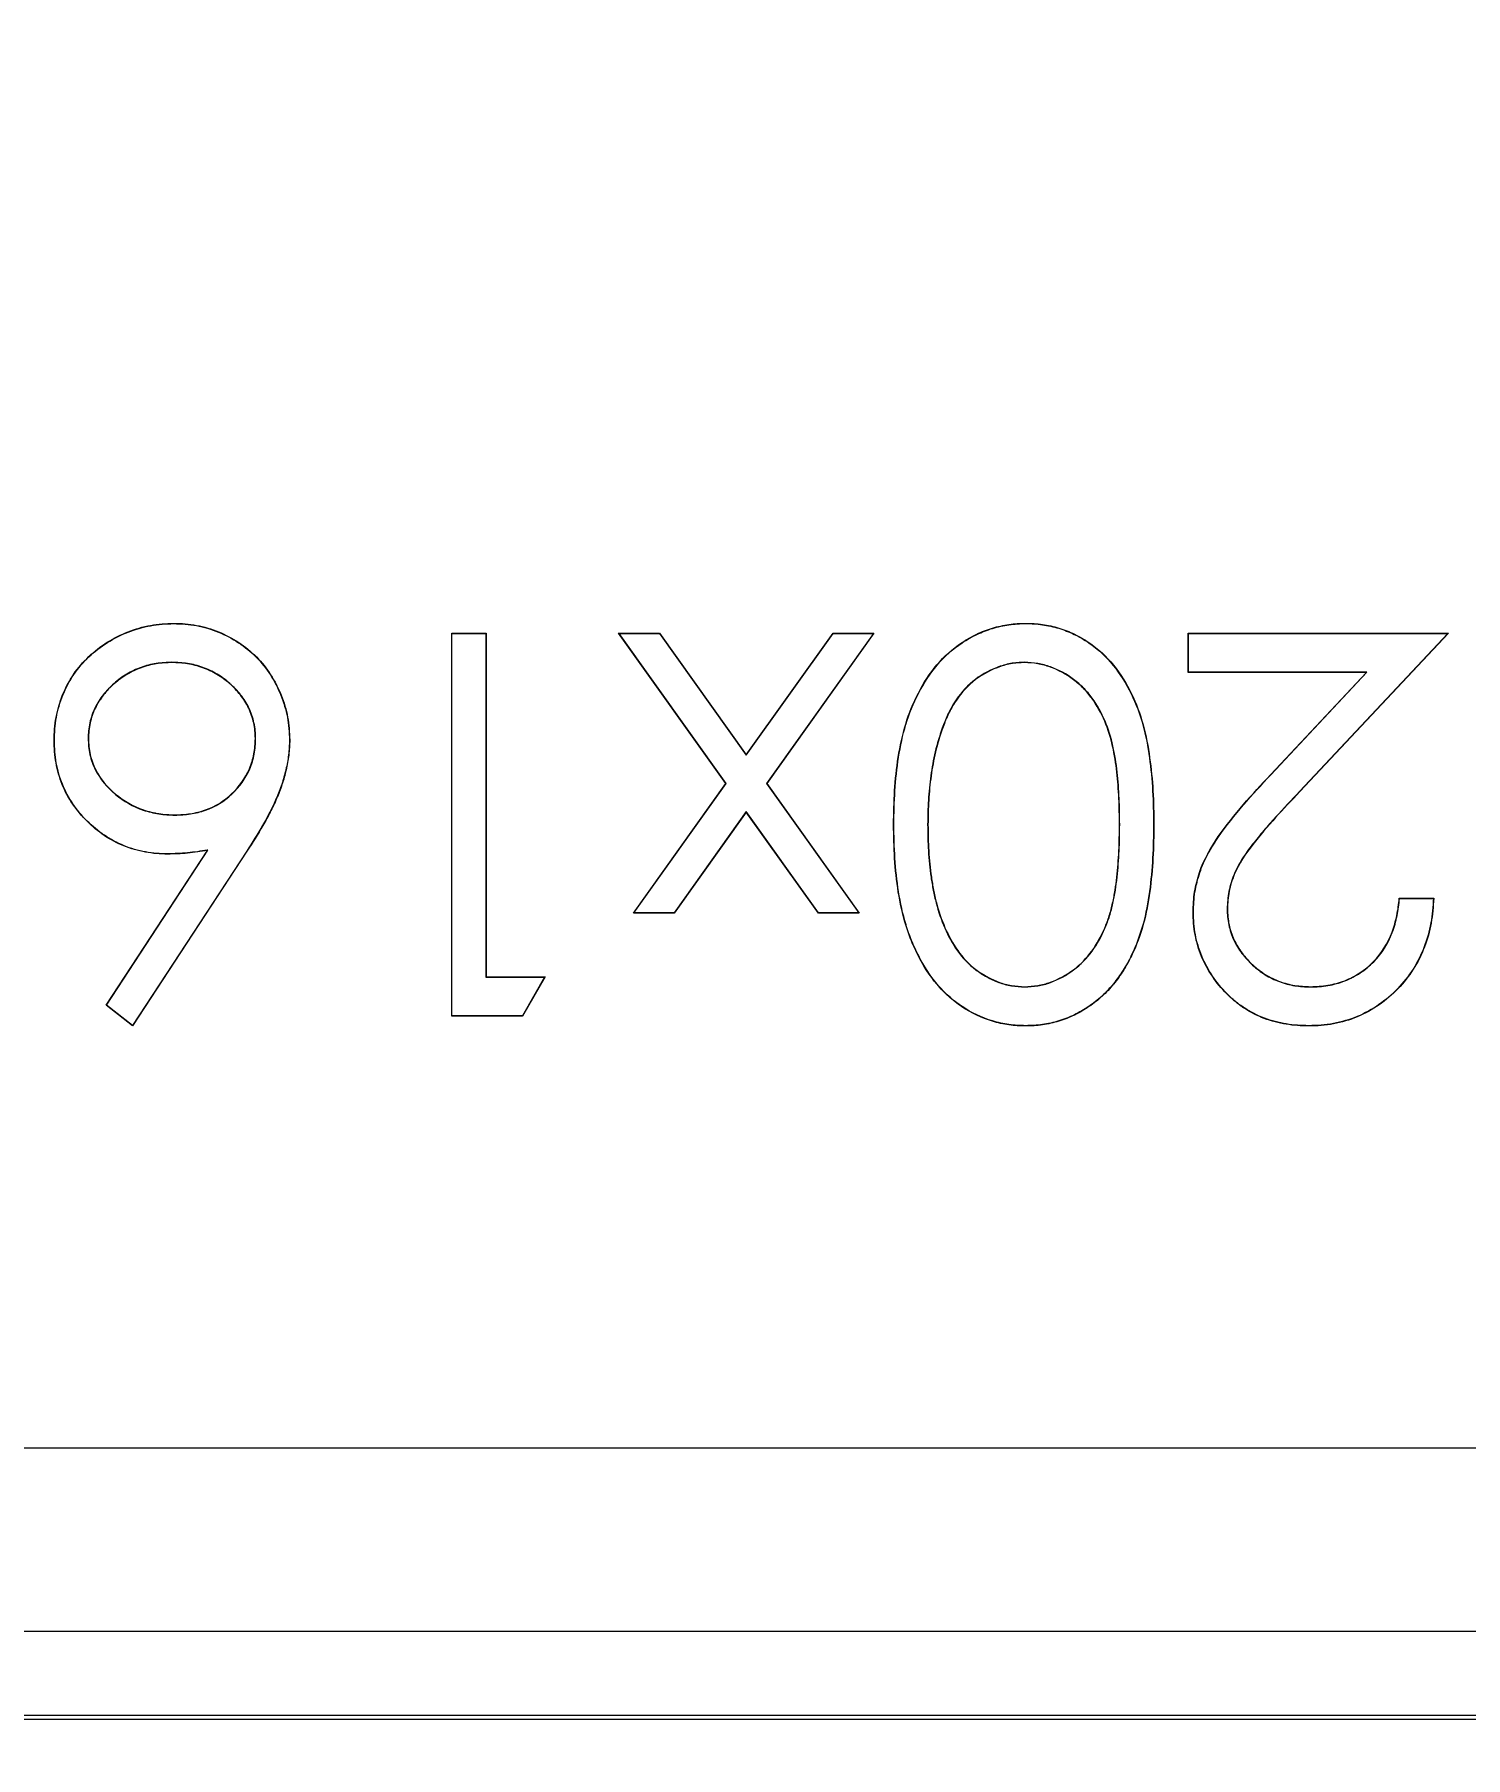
# Model space of a CAD drawing. Header units: millimetres. Extents: x 25 to 1372, y 25 to 1055.
# Drawn here: x 652.54 to 671.22, y 107.01 to 129.51 of the extents above; entities that cross this region are included whole.
import ezdxf

# ---------------------------------------------------------------- set-up
doc = ezdxf.new("R2010")
doc.units = ezdxf.units.MM
doc.header["$LTSCALE"] = 5
for name, color, linetype, lineweight in [('Dimension (ANSI)', 7, 'Continuous', 9), ('Visible (ANSI)', 7, 'Continuous', 9), ('Visible Narrow (ANSI)', 7, 'Continuous', 9)]:
    doc.layers.add(name, color=color, linetype=linetype, lineweight=lineweight)
doc.styles.add('Note Text (ANSI)', font='arial.ttf')
doc.dimstyles.new('Default - mm_inch (ANSI)', dxfattribs={"dimscale": 5, "dimtxt": 1.7, "dimasz": 2, "dimexe": 3.175, "dimexo": 1, "dimgap": 0.8, "dimtad": 0, "dimtih": 1, "dimtoh": 1, "dimrnd": 1e-08, "dimzin": 4, "dimdsep": 46, "dimtxsty": 'Note Text (ANSI)', "dimblk": 'Filled-1', "dimcen": 0.09, "dimdle": 10, "dimclrd": 256, "dimclre": 256, "dimclrt": 256, "dimadec": 1, "dimazin": 0, "dimtfac": 1.176471, "dimtofl": 0, "dimtmove": 0, "dimatfit": 3, "dimfxl": 0, "dimtolj": 1, "dimtzin": 0, "dimlwd": -1, "dimlwe": -1, "dimarcsym": 0})

# ---------------------------------------------------------------- blocks, each defined once
blk = doc.blocks.new('Filled-1')
at = {"color": 0}
for p, q in [((0, 0), (-1, 0.15)), ((-1, 0.15), (-1, -0.15)), ((-1, 0), (0, 0)), ((-1, -0.15), (0, 0))]:
    blk.add_line(p, q, dxfattribs=at)
at = {"color": 0, "flags": 128}
blk.add_lwpolyline([(-1, -0.15), (0, 0), (-1, 0.15), (-1, -0.15)], dxfattribs=at)
at = {"color": 0}
blk.add_solid([(-1, -0.15), (0, 0), (-1, 0.15), (-1, -0.15)], dxfattribs=at)
blk = doc.blocks.new('*D37')
at = {"layer": 'Defpoints', "color": 0, "transparency": 16777216}
for p in [(592.946, 158.015), (752.946, 158.015), (592.946, 85.288)]:
    blk.add_point(p, dxfattribs=at)
at = {"layer": 'Dimension (ANSI)', "transparency": 16777216}
for p, q in [((592.946, 153.015), (592.946, 69.413)), ((752.946, 153.015), (752.946, 69.413)), ((602.946, 85.288), (630.395, 85.288)), ((742.946, 85.288), (677.445, 85.288))]:
    blk.add_line(p, q, dxfattribs=at)
at = {"layer": 'Dimension (ANSI)', "transparency": 16777216, "xscale": 10, "yscale": 10, "zscale": 10, "rotation": 180}
blk.add_blockref('Filled-1', (592.946, 85.288), dxfattribs=at)
at = {"layer": 'Dimension (ANSI)', "transparency": 16777216, "xscale": 10, "yscale": 10, "zscale": 10}
blk.add_blockref('Filled-1', (752.946, 85.288), dxfattribs=at)
at = {"layer": 'Dimension (ANSI)', "transparency": 16777216, "char_height": 8.5, "attachment_point": 5, "style": 'Note Text (ANSI)'}
for s, insert in [('\\A1; 160.00', (653.92, 93.628)), ('\\A1;[6.30]', (653.92, 75.841))]:
    blk.add_mtext(s, dxfattribs=dict(at, insert=insert))

msp = doc.modelspace()

# ---------------------------------------------------------------- linework, layer by layer
at = {"layer": 'Visible (ANSI)'}
for p, q in [((654.356, 121.815), (654.356, 121.818)), ((657.986, 116.69), (657.986, 121.69)), ((657.986, 121.69), (658.435, 121.69)), ((657.989, 121.687), (657.986, 121.69)), ((657.989, 121.687), (658.431, 121.687)), ((657.989, 116.694), (657.989, 121.687)), ((658.431, 121.687), (658.435, 121.69)), ((658.431, 121.687), (658.431, 117.2)), ((658.435, 121.69), (658.435, 117.203)), ((661.565, 119.728), (660.165, 121.69)), ((660.165, 121.69), (660.699, 121.69)), ((660.172, 121.687), (660.165, 121.69)), ((660.172, 121.687), (660.698, 121.687)), ((661.569, 119.728), (660.172, 121.687)), ((660.698, 121.687), (660.699, 121.69)), ((660.698, 121.687), (661.832, 120.097)), ((660.699, 121.69), (661.832, 120.103)), ((661.832, 120.103), (662.965, 121.69)), ((661.832, 120.097), (662.967, 121.687)), ((663.492, 121.687), (662.094, 119.728)), ((663.499, 121.69), (662.099, 119.728)), ((662.965, 121.69), (663.499, 121.69)), ((662.967, 121.687), (662.965, 121.69)), ((662.967, 121.687), (663.492, 121.687)), ((663.492, 121.687), (663.499, 121.69)), ((665.481, 121.815), (665.481, 121.818)), ((667.601, 121.177), (667.601, 121.69)), ((667.601, 121.69), (670.999, 121.69)), ((667.605, 121.687), (667.601, 121.69)), ((667.605, 121.687), (670.991, 121.687)), ((667.605, 121.181), (667.605, 121.687)), ((670.991, 121.687), (669.057, 119.623)), ((670.999, 121.69), (669.06, 119.621)), ((670.991, 121.687), (670.999, 121.69)), ((654.332, 121.309), (654.332, 121.306)), ((665.466, 121.309), (665.466, 121.306)), ((667.605, 121.181), (667.601, 121.177)), ((669.928, 121.177), (667.601, 121.177)), ((669.936, 121.181), (667.605, 121.181)), ((668.677, 119.842), (669.928, 121.177)), ((668.68, 119.84), (669.936, 121.181)), ((669.936, 121.181), (669.928, 121.177)), ((664.39, 120.448), (664.393, 120.447)), ((652.797, 120.287), (652.794, 120.287)), ((653.239, 120.314), (653.242, 120.314)), ((655.425, 120.314), (655.422, 120.314)), ((655.867, 120.296), (655.871, 120.296)), ((661.832, 120.097), (661.832, 120.103)), ((660.358, 118.036), (661.565, 119.728)), ((660.365, 118.04), (661.569, 119.728)), ((661.569, 119.728), (661.565, 119.728)), ((662.094, 119.728), (662.099, 119.728)), ((662.094, 119.728), (663.3, 118.04)), ((662.099, 119.728), (663.307, 118.036)), ((669.057, 119.623), (669.06, 119.621)), ((654.371, 119.315), (654.371, 119.318)), ((661.832, 119.361), (660.89, 118.04)), ((661.832, 119.354), (660.892, 118.036)), ((661.832, 119.361), (661.832, 119.354)), ((662.774, 118.04), (661.832, 119.361)), ((662.773, 118.036), (661.832, 119.354)), ((663.759, 119.192), (663.755, 119.192)), ((664.2, 119.19), (664.204, 119.19)), ((667.149, 119.192), (667.153, 119.192)), ((653.474, 116.833), (654.795, 118.854)), ((653.478, 116.834), (654.802, 118.858)), ((655.309, 118.846), (653.818, 116.567)), ((655.312, 118.844), (653.819, 116.562)), ((654.277, 118.809), (654.277, 118.806)), ((654.802, 118.858), (654.795, 118.854)), ((668.111, 118.088), (668.114, 118.088)), ((670.358, 118.229), (670.807, 118.229)), ((670.361, 118.225), (670.358, 118.229)), ((670.361, 118.225), (670.803, 118.225)), ((670.803, 118.225), (670.807, 118.229)), ((660.365, 118.04), (660.358, 118.036)), ((660.892, 118.036), (660.358, 118.036)), ((660.89, 118.04), (660.365, 118.04)), ((660.89, 118.04), (660.892, 118.036)), ((662.774, 118.04), (662.773, 118.036)), ((663.307, 118.036), (662.773, 118.036)), ((663.3, 118.04), (662.774, 118.04)), ((663.3, 118.04), (663.307, 118.036)), ((667.669, 118.048), (667.665, 118.048)), ((658.431, 117.2), (658.435, 117.203)), ((658.431, 117.2), (659.198, 117.2)), ((658.435, 117.203), (659.204, 117.203)), ((659.198, 117.2), (658.908, 116.694)), ((659.204, 117.203), (658.91, 116.69)), ((659.198, 117.2), (659.204, 117.203)), ((665.466, 117.071), (665.466, 117.075)), ((669.199, 117.071), (669.199, 117.075)), ((653.478, 116.834), (653.474, 116.833)), ((653.819, 116.562), (653.474, 116.833)), ((653.818, 116.567), (653.478, 116.834)), ((653.818, 116.567), (653.819, 116.562)), ((657.989, 116.694), (657.986, 116.69)), ((658.91, 116.69), (657.986, 116.69)), ((658.908, 116.694), (657.989, 116.694)), ((658.908, 116.694), (658.91, 116.69)), ((665.481, 116.566), (665.481, 116.562)), ((669.176, 116.566), (669.176, 116.562)), ((578.286, 111.055), (767.607, 111.055)), ((578.246, 108.663), (767.646, 108.663)), ((578.246, 107.567), (767.646, 107.567)), ((578.246, 107.515), (767.646, 107.515))]:
    msp.add_line(p, q, dxfattribs=at)
for points, knots in [([(652.794, 120.287), (652.795, 120.338), (652.797, 120.389), (652.804, 120.49), (652.811, 120.541), (652.839, 120.69), (652.867, 120.789), (652.944, 120.977), (652.992, 121.067), (653.106, 121.236), (653.173, 121.313), (653.394, 121.524), (653.571, 121.633), (653.854, 121.744), (653.953, 121.773), (654.153, 121.81), (654.255, 121.815), (654.356, 121.818)], [0, 0, 0, 0, 0.000152076, 0.000152076, 0.000304152, 0.000304152, 0.000608305, 0.000608305, 0.000912457, 0.000912457, 0.00121661, 0.00121661, 0.001824914, 0.001824914, 0.002129067, 0.002129067, 0.002433219, 0.002433219, 0.002433219, 0.002433219]), ([(652.797, 120.287), (652.799, 120.338), (652.8, 120.389), (652.808, 120.49), (652.814, 120.54), (652.842, 120.69), (652.871, 120.788), (652.947, 120.976), (652.995, 121.066), (653.109, 121.234), (653.175, 121.311), (653.396, 121.521), (653.572, 121.63), (653.855, 121.741), (653.954, 121.769), (654.153, 121.806), (654.255, 121.811), (654.356, 121.815)], [0, 0, 0, 0, 0.000151639, 0.000151639, 0.000303376, 0.000303376, 0.00060685, 0.00060685, 0.000910324, 0.000910324, 0.001213798, 0.001213798, 0.001820746, 0.001820746, 0.002124219, 0.002124219, 0.002427575, 0.002427575, 0.002427575, 0.002427575]), ([(654.356, 121.818), (654.406, 121.817), (654.456, 121.815), (654.555, 121.808), (654.605, 121.801), (654.752, 121.773), (654.848, 121.744), (655.125, 121.632), (655.295, 121.521), (655.506, 121.308), (655.568, 121.23), (655.675, 121.062), (655.721, 120.972), (655.795, 120.787), (655.824, 120.691), (655.861, 120.495), (655.867, 120.396), (655.871, 120.296)], [0, 0, 0, 0, 0.00014886, 0.00014886, 0.000297719, 0.000297719, 0.000595439, 0.000595439, 0.001190877, 0.001190877, 0.001488597, 0.001488597, 0.001786316, 0.001786316, 0.002084036, 0.002084036, 0.002381755, 0.002381755, 0.002381755, 0.002381755]), ([(654.356, 121.815), (654.406, 121.813), (654.456, 121.812), (654.555, 121.804), (654.604, 121.798), (654.751, 121.77), (654.847, 121.741), (655.123, 121.629), (655.293, 121.518), (655.503, 121.306), (655.565, 121.228), (655.672, 121.06), (655.717, 120.971), (655.792, 120.786), (655.821, 120.691), (655.858, 120.495), (655.863, 120.396), (655.867, 120.296)], [0, 0, 0, 0, 0.000148405, 0.000148405, 0.000296929, 0.000296929, 0.000593976, 0.000593976, 0.00118807, 0.00118807, 0.001485118, 0.001485118, 0.001782165, 0.001782165, 0.002079212, 0.002079212, 0.002376134, 0.002376134, 0.002376134, 0.002376134]), ([(663.755, 119.192), (663.757, 119.339), (663.759, 119.486), (663.778, 119.779), (663.793, 119.926), (663.839, 120.216), (663.871, 120.36), (663.955, 120.641), (664.012, 120.778), (664.147, 121.039), (664.226, 121.163), (664.416, 121.388), (664.527, 121.487), (664.711, 121.608), (664.774, 121.646), (664.907, 121.708), (664.976, 121.734), (665.117, 121.777), (665.189, 121.792), (665.298, 121.808), (665.334, 121.813), (665.407, 121.817), (665.444, 121.818), (665.481, 121.818)], [0, 0, 0, 0, 0.000440784, 0.000440784, 0.000881568, 0.000881568, 0.001322353, 0.001322353, 0.001763137, 0.001763137, 0.002203921, 0.002203921, 0.002644705, 0.002644705, 0.002865098, 0.002865098, 0.00308549, 0.00308549, 0.003305882, 0.003305882, 0.003416078, 0.003416078, 0.003526274, 0.003526274, 0.003526274, 0.003526274]), ([(663.759, 119.192), (663.76, 119.339), (663.763, 119.486), (663.782, 119.779), (663.797, 119.925), (663.843, 120.215), (663.874, 120.359), (663.958, 120.64), (664.015, 120.776), (664.15, 121.037), (664.229, 121.161), (664.419, 121.385), (664.529, 121.484), (664.712, 121.605), (664.776, 121.642), (664.909, 121.704), (664.977, 121.731), (665.117, 121.774), (665.189, 121.789), (665.298, 121.805), (665.335, 121.809), (665.408, 121.814), (665.444, 121.814), (665.481, 121.815)], [0, 0, 0, 0, 0.000440056, 0.000440056, 0.000880153, 0.000880153, 0.001320251, 0.001320251, 0.001760349, 0.001760349, 0.002200446, 0.002200446, 0.002640544, 0.002640544, 0.002860593, 0.002860593, 0.003080642, 0.003080642, 0.003300691, 0.003300691, 0.003410715, 0.003410715, 0.003520685, 0.003520685, 0.003520685, 0.003520685]), ([(665.481, 121.818), (665.554, 121.817), (665.627, 121.814), (665.771, 121.793), (665.843, 121.777), (665.982, 121.735), (666.051, 121.709), (666.182, 121.645), (666.245, 121.608), (666.426, 121.486), (666.535, 121.385), (666.717, 121.158), (666.795, 121.033), (666.923, 120.772), (666.974, 120.634), (667.053, 120.353), (667.078, 120.209), (667.119, 119.92), (667.133, 119.775), (667.15, 119.484), (667.152, 119.338), (667.153, 119.192)], [0, 0, 0, 0, 0.000218786, 0.000218786, 0.000437573, 0.000437573, 0.000656359, 0.000656359, 0.000875145, 0.000875145, 0.001312718, 0.001312718, 0.001750291, 0.001750291, 0.002187864, 0.002187864, 0.002625436, 0.002625436, 0.003063009, 0.003063009, 0.003500582, 0.003500582, 0.003500582, 0.003500582]), ([(665.481, 121.815), (665.554, 121.814), (665.627, 121.811), (665.771, 121.79), (665.842, 121.774), (665.981, 121.732), (666.049, 121.706), (666.18, 121.642), (666.243, 121.605), (666.424, 121.483), (666.532, 121.383), (666.714, 121.156), (666.792, 121.032), (666.92, 120.77), (666.971, 120.633), (667.049, 120.352), (667.075, 120.209), (667.116, 119.92), (667.129, 119.775), (667.146, 119.484), (667.148, 119.338), (667.149, 119.192)], [0, 0, 0, 0, 0.000218377, 0.000218377, 0.000436809, 0.000436809, 0.000655241, 0.000655241, 0.000873672, 0.000873672, 0.001310536, 0.001310536, 0.001747399, 0.001747399, 0.002184263, 0.002184263, 0.002621126, 0.002621126, 0.00305799, 0.00305799, 0.003494833, 0.003494833, 0.003494833, 0.003494833]), ([(654.332, 121.309), (654.332, 121.309), (654.332, 121.309), (654.332, 121.309), (654.264, 121.307), (654.195, 121.304), (654.06, 121.283), (653.993, 121.265), (653.865, 121.219), (653.802, 121.19), (653.685, 121.12), (653.629, 121.079), (653.526, 120.989), (653.478, 120.94), (653.393, 120.832), (653.357, 120.774), (653.297, 120.65), (653.275, 120.585), (653.253, 120.485), (653.247, 120.451), (653.241, 120.382), (653.24, 120.348), (653.239, 120.314), (653.239, 120.314), (653.239, 120.314), (653.239, 120.314)], [0, 0, 0, 0, 0.000000103, 0.000000103, 0.000000103, 0.000203473, 0.000203473, 0.000406844, 0.000406844, 0.000610214, 0.000610214, 0.000813585, 0.000813585, 0.001016955, 0.001016955, 0.001220326, 0.001220326, 0.001423696, 0.001423696, 0.001525381, 0.001525381, 0.001627067, 0.001627067, 0.001627067, 0.001627153, 0.001627153, 0.001627153, 0.001627153]), ([(654.332, 121.306), (654.264, 121.304), (654.196, 121.301), (654.061, 121.279), (653.994, 121.262), (653.866, 121.216), (653.804, 121.187), (653.687, 121.117), (653.632, 121.076), (653.529, 120.986), (653.48, 120.938), (653.396, 120.83), (653.36, 120.772), (653.3, 120.649), (653.278, 120.584), (653.256, 120.484), (653.251, 120.45), (653.244, 120.382), (653.243, 120.348), (653.242, 120.314)], [0, 0, 0, 0, 0.000202694, 0.000202694, 0.000405388, 0.000405388, 0.000608082, 0.000608082, 0.000810776, 0.000810776, 0.00101347, 0.00101347, 0.001216164, 0.001216164, 0.001418857, 0.001418857, 0.001520204, 0.001520204, 0.001621551, 0.001621551, 0.001621551, 0.001621551]), ([(655.425, 120.314), (655.425, 120.314), (655.425, 120.314), (655.425, 120.314), (655.424, 120.348), (655.424, 120.383), (655.417, 120.451), (655.411, 120.485), (655.389, 120.585), (655.367, 120.65), (655.323, 120.743), (655.307, 120.774), (655.27, 120.831), (655.25, 120.859), (655.187, 120.94), (655.139, 120.989), (655.035, 121.079), (654.98, 121.12), (654.862, 121.19), (654.8, 121.219), (654.671, 121.265), (654.604, 121.283), (654.469, 121.304), (654.4, 121.307), (654.332, 121.309), (654.332, 121.309), (654.332, 121.309), (654.332, 121.309)], [0, 0, 0, 0, 0.000000102, 0.000000102, 0.000000102, 0.000101992, 0.000101992, 0.000203881, 0.000203881, 0.000407661, 0.000407661, 0.000509551, 0.000509551, 0.000611441, 0.000611441, 0.00081522, 0.00081522, 0.001019, 0.001019, 0.001222779, 0.001222779, 0.001426559, 0.001426559, 0.001630338, 0.001630338, 0.001630338, 0.001630441, 0.001630441, 0.001630441, 0.001630441]), ([(655.422, 120.314), (655.421, 120.348), (655.42, 120.382), (655.413, 120.45), (655.408, 120.484), (655.386, 120.584), (655.363, 120.649), (655.32, 120.742), (655.304, 120.772), (655.267, 120.829), (655.247, 120.857), (655.184, 120.938), (655.136, 120.987), (655.033, 121.076), (654.978, 121.117), (654.861, 121.187), (654.798, 121.216), (654.67, 121.262), (654.604, 121.279), (654.469, 121.301), (654.4, 121.304), (654.332, 121.306)], [0, 0, 0, 0, 0.000101564, 0.000101564, 0.000203129, 0.000203129, 0.000406258, 0.000406258, 0.000507822, 0.000507822, 0.000609386, 0.000609386, 0.000812515, 0.000812515, 0.001015644, 0.001015644, 0.001218773, 0.001218773, 0.001421902, 0.001421902, 0.00162503, 0.00162503, 0.00162503, 0.00162503]), ([(665.466, 121.309), (665.466, 121.309), (665.466, 121.309), (665.466, 121.309), (665.404, 121.307), (665.343, 121.304), (665.222, 121.282), (665.163, 121.264), (664.99, 121.199), (664.883, 121.136), (664.693, 120.98), (664.613, 120.884), (664.514, 120.729), (664.485, 120.674), (664.433, 120.563), (664.411, 120.506), (664.39, 120.448), (664.39, 120.448), (664.39, 120.448), (664.39, 120.448)], [0, 0, 0, 0, 0.000000158, 0.000000158, 0.000000158, 0.000182758, 0.000182758, 0.000365357, 0.000365357, 0.000730557, 0.000730557, 0.001095756, 0.001095756, 0.001278355, 0.001278355, 0.001460955, 0.001460955, 0.001460955, 0.001461006, 0.001461006, 0.001461006, 0.001461006]), ([(665.466, 121.306), (665.405, 121.303), (665.343, 121.3), (665.223, 121.279), (665.164, 121.261), (664.992, 121.196), (664.885, 121.133), (664.696, 120.977), (664.616, 120.882), (664.517, 120.727), (664.488, 120.673), (664.436, 120.562), (664.415, 120.505), (664.393, 120.447)], [0, 0, 0, 0, 0.000182101, 0.000182101, 0.000364202, 0.000364202, 0.000728404, 0.000728404, 0.001092606, 0.001092606, 0.001274707, 0.001274707, 0.001456808, 0.001456808, 0.001456808, 0.001456808]), ([(666.707, 119.19), (666.707, 119.305), (666.706, 119.419), (666.694, 119.648), (666.687, 119.762), (666.662, 119.99), (666.644, 120.103), (666.595, 120.327), (666.561, 120.437), (666.47, 120.648), (666.415, 120.75), (666.313, 120.888), (666.276, 120.932), (666.195, 121.014), (666.152, 121.051), (666.014, 121.155), (665.912, 121.21), (665.75, 121.269), (665.694, 121.285), (665.581, 121.303), (665.523, 121.306), (665.466, 121.309), (665.466, 121.309), (665.466, 121.309), (665.466, 121.309)], [0, 0, 0, 0, 0.00034322, 0.00034322, 0.000686432, 0.000686432, 0.001029643, 0.001029643, 0.001372855, 0.001372855, 0.001716066, 0.001716066, 0.001887672, 0.001887672, 0.002059277, 0.002059277, 0.002402489, 0.002402489, 0.002574095, 0.002574095, 0.0027457, 0.0027457, 0.0027457, 0.002745859, 0.002745859, 0.002745859, 0.002745859]), ([(666.704, 119.19), (666.704, 119.305), (666.702, 119.419), (666.691, 119.648), (666.683, 119.762), (666.658, 119.989), (666.64, 120.103), (666.591, 120.326), (666.557, 120.436), (666.467, 120.646), (666.412, 120.748), (666.31, 120.885), (666.273, 120.93), (666.193, 121.011), (666.149, 121.048), (666.012, 121.152), (665.911, 121.207), (665.749, 121.266), (665.693, 121.281), (665.58, 121.3), (665.523, 121.303), (665.466, 121.306)], [0, 0, 0, 0, 0.000342545, 0.000342545, 0.000685089, 0.000685089, 0.001027634, 0.001027634, 0.001370178, 0.001370178, 0.001712723, 0.001712723, 0.001883995, 0.001883995, 0.002055268, 0.002055268, 0.002397812, 0.002397812, 0.002569084, 0.002569084, 0.002740357, 0.002740357, 0.002740357, 0.002740357]), ([(664.39, 120.448), (664.39, 120.448), (664.39, 120.448), (664.39, 120.448), (664.356, 120.348), (664.323, 120.246), (664.275, 120.038), (664.255, 119.933), (664.227, 119.722), (664.217, 119.616), (664.203, 119.403), (664.201, 119.297), (664.2, 119.19), (664.2, 119.19), (664.2, 119.19), (664.2, 119.19)], [0, 0, 0, 0, 0.000000051, 0.000000051, 0.000000051, 0.000319192, 0.000319192, 0.000638334, 0.000638334, 0.000957475, 0.000957475, 0.001276617, 0.001276617, 0.001276617, 0.001276656, 0.001276656, 0.001276656, 0.001276656]), ([(664.393, 120.447), (664.359, 120.346), (664.327, 120.245), (664.279, 120.037), (664.259, 119.933), (664.23, 119.722), (664.22, 119.616), (664.207, 119.403), (664.205, 119.297), (664.204, 119.19)], [0, 0, 0, 0, 0.000318864, 0.000318864, 0.000637729, 0.000637729, 0.000956593, 0.000956593, 0.001275457, 0.001275457, 0.001275457, 0.001275457]), ([(654.277, 118.806), (654.228, 118.807), (654.18, 118.808), (654.083, 118.816), (654.034, 118.823), (653.891, 118.849), (653.796, 118.875), (653.616, 118.949), (653.529, 118.994), (653.368, 119.103), (653.293, 119.166), (653.086, 119.372), (652.972, 119.535), (652.863, 119.806), (652.836, 119.9), (652.81, 120.044), (652.804, 120.093), (652.796, 120.19), (652.795, 120.238), (652.794, 120.287)], [0, 0, 0, 0, 0.000145475, 0.000145475, 0.000290949, 0.000290949, 0.000581899, 0.000581899, 0.000872848, 0.000872848, 0.001163798, 0.001163798, 0.001745697, 0.001745697, 0.002036646, 0.002036646, 0.002182121, 0.002182121, 0.002327596, 0.002327596, 0.002327596, 0.002327596]), ([(654.277, 118.809), (654.228, 118.81), (654.18, 118.812), (654.083, 118.819), (654.035, 118.826), (653.891, 118.852), (653.797, 118.878), (653.618, 118.952), (653.531, 118.997), (653.37, 119.106), (653.295, 119.169), (653.088, 119.374), (652.975, 119.537), (652.867, 119.807), (652.84, 119.901), (652.814, 120.045), (652.807, 120.093), (652.8, 120.19), (652.799, 120.238), (652.797, 120.287)], [0, 0, 0, 0, 0.000145045, 0.000145045, 0.000290182, 0.000290182, 0.000580455, 0.000580455, 0.000870728, 0.000870728, 0.001161001, 0.001161001, 0.001741548, 0.001741548, 0.002031821, 0.002031821, 0.002176958, 0.002176958, 0.002321997, 0.002321997, 0.002321997, 0.002321997]), ([(653.239, 120.314), (653.239, 120.314), (653.239, 120.314), (653.239, 120.314), (653.24, 120.279), (653.241, 120.244), (653.248, 120.174), (653.254, 120.14), (653.277, 120.037), (653.3, 119.971), (653.395, 119.783), (653.488, 119.675), (653.703, 119.496), (653.826, 119.424), (654.025, 119.358), (654.093, 119.341), (654.231, 119.32), (654.302, 119.317), (654.371, 119.315), (654.371, 119.315), (654.371, 119.315), (654.371, 119.315)], [0, 0, 0, 0, 0.000000086, 0.000000086, 0.000000086, 0.000104368, 0.000104368, 0.000208649, 0.000208649, 0.000417212, 0.000417212, 0.000834337, 0.000834337, 0.001251463, 0.001251463, 0.001460025, 0.001460025, 0.001668588, 0.001668588, 0.001668588, 0.00166869, 0.00166869, 0.00166869, 0.00166869]), ([(653.242, 120.314), (653.243, 120.279), (653.244, 120.244), (653.251, 120.175), (653.258, 120.141), (653.28, 120.038), (653.303, 119.972), (653.398, 119.785), (653.49, 119.677), (653.705, 119.499), (653.827, 119.427), (654.026, 119.361), (654.094, 119.344), (654.232, 119.323), (654.302, 119.32), (654.371, 119.318)], [0, 0, 0, 0, 0.000103953, 0.000103953, 0.000207905, 0.000207905, 0.00041581, 0.00041581, 0.000831621, 0.000831621, 0.001247431, 0.001247431, 0.001455337, 0.001455337, 0.001663242, 0.001663242, 0.001663242, 0.001663242]), ([(654.371, 119.318), (654.439, 119.32), (654.506, 119.323), (654.64, 119.343), (654.705, 119.36), (654.897, 119.425), (655.014, 119.499), (655.21, 119.684), (655.291, 119.796), (655.371, 119.982), (655.391, 120.046), (655.416, 120.179), (655.42, 120.247), (655.422, 120.314)], [0, 0, 0, 0, 0.000199583, 0.000199583, 0.000399165, 0.000399165, 0.000798331, 0.000798331, 0.001197496, 0.001197496, 0.001397079, 0.001397079, 0.001596662, 0.001596662, 0.001596662, 0.001596662]), ([(654.371, 119.315), (654.371, 119.315), (654.371, 119.315), (654.371, 119.315), (654.439, 119.317), (654.507, 119.32), (654.64, 119.34), (654.706, 119.356), (654.899, 119.422), (655.016, 119.496), (655.213, 119.681), (655.294, 119.794), (655.374, 119.98), (655.394, 120.045), (655.42, 120.179), (655.423, 120.247), (655.425, 120.314), (655.425, 120.314), (655.425, 120.314), (655.425, 120.314)], [0, 0, 0, 0, 0.000000101, 0.000000101, 0.000000101, 0.000200367, 0.000200367, 0.000400633, 0.000400633, 0.000801165, 0.000801165, 0.001201697, 0.001201697, 0.001401963, 0.001401963, 0.001602229, 0.001602229, 0.001602229, 0.001602331, 0.001602331, 0.001602331, 0.001602331]), ([(655.867, 120.296), (655.865, 120.23), (655.863, 120.165), (655.847, 120.034), (655.835, 119.97), (655.805, 119.842), (655.787, 119.778), (655.746, 119.654), (655.721, 119.593), (655.67, 119.471), (655.641, 119.413), (655.581, 119.295), (655.55, 119.238), (655.451, 119.067), (655.381, 118.956), (655.309, 118.846)], [0, 0, 0, 0, 0.000196193, 0.000196193, 0.000392511, 0.000392511, 0.000588829, 0.000588829, 0.000785147, 0.000785147, 0.000981465, 0.000981465, 0.001177783, 0.001177783, 0.001570419, 0.001570419, 0.001570419, 0.001570419]), ([(655.871, 120.296), (655.868, 120.23), (655.866, 120.164), (655.85, 120.034), (655.838, 119.969), (655.808, 119.841), (655.79, 119.777), (655.749, 119.652), (655.724, 119.591), (655.673, 119.47), (655.644, 119.411), (655.584, 119.294), (655.553, 119.236), (655.454, 119.065), (655.383, 118.954), (655.312, 118.844)], [0, 0, 0, 0, 0.000196558, 0.000196558, 0.000393117, 0.000393117, 0.000589675, 0.000589675, 0.000786234, 0.000786234, 0.000982792, 0.000982792, 0.00117935, 0.00117935, 0.001572467, 0.001572467, 0.001572467, 0.001572467]), ([(667.665, 118.048), (667.669, 118.137), (667.672, 118.225), (667.7, 118.398), (667.722, 118.484), (667.807, 118.735), (667.895, 118.888), (668.095, 119.179), (668.207, 119.315), (668.436, 119.584), (668.557, 119.713), (668.677, 119.842)], [0, 0, 0, 0, 0.000262973, 0.000262973, 0.000525947, 0.000525947, 0.001051893, 0.001051893, 0.00157784, 0.00157784, 0.002103787, 0.002103787, 0.002103787, 0.002103787]), ([(667.669, 118.048), (667.672, 118.137), (667.676, 118.224), (667.704, 118.398), (667.726, 118.484), (667.782, 118.65), (667.817, 118.731), (667.901, 118.886), (667.949, 118.96), (668.099, 119.177), (668.211, 119.314), (668.439, 119.582), (668.559, 119.711), (668.68, 119.84)], [0, 0, 0, 0, 0.00026255, 0.00026255, 0.000525213, 0.000525213, 0.000787875, 0.000787875, 0.001050538, 0.001050538, 0.001575863, 0.001575863, 0.002101187, 0.002101187, 0.002101187, 0.002101187]), ([(669.057, 119.623), (668.951, 119.512), (668.845, 119.4), (668.69, 119.229), (668.639, 119.171), (668.539, 119.054), (668.491, 118.994), (668.395, 118.873), (668.35, 118.81), (668.267, 118.68), (668.231, 118.611), (668.171, 118.469), (668.148, 118.395), (668.118, 118.243), (668.114, 118.166), (668.111, 118.089), (668.111, 118.089), (668.111, 118.089), (668.111, 118.088)], [0, 0, 0, 0, 0.000463562, 0.000463562, 0.000695352, 0.000695352, 0.000927143, 0.000927143, 0.001158934, 0.001158934, 0.001390724, 0.001390724, 0.001622515, 0.001622515, 0.001854305, 0.001854305, 0.001854305, 0.001854419, 0.001854419, 0.001854419, 0.001854419]), ([(669.06, 119.621), (668.846, 119.398), (668.636, 119.172), (668.349, 118.809), (668.263, 118.681), (668.174, 118.467), (668.151, 118.393), (668.121, 118.243), (668.117, 118.166), (668.114, 118.088)], [0, 0, 0, 0, 0.000925874, 0.000925874, 0.001388811, 0.001388811, 0.001620279, 0.001620279, 0.001851747, 0.001851747, 0.001851747, 0.001851747]), ([(665.481, 116.562), (665.407, 116.563), (665.334, 116.566), (665.188, 116.587), (665.116, 116.603), (664.905, 116.667), (664.77, 116.73), (664.587, 116.853), (664.529, 116.898), (664.42, 116.997), (664.369, 117.05), (664.227, 117.219), (664.146, 117.343), (664.047, 117.54), (664.015, 117.607), (663.96, 117.743), (663.936, 117.813), (663.871, 118.023), (663.84, 118.168), (663.794, 118.458), (663.778, 118.605), (663.759, 118.898), (663.757, 119.045), (663.755, 119.192)], [0, 0, 0, 0, 0.000220539, 0.000220539, 0.000441079, 0.000441079, 0.000882158, 0.000882158, 0.001102697, 0.001102697, 0.001323236, 0.001323236, 0.001764315, 0.001764315, 0.001984855, 0.001984855, 0.002205394, 0.002205394, 0.002646473, 0.002646473, 0.003087552, 0.003087552, 0.003528631, 0.003528631, 0.003528631, 0.003528631]), ([(665.481, 116.566), (665.407, 116.567), (665.334, 116.57), (665.189, 116.59), (665.117, 116.606), (664.906, 116.67), (664.772, 116.733), (664.589, 116.856), (664.531, 116.901), (664.422, 116.999), (664.372, 117.053), (664.229, 117.221), (664.149, 117.345), (664.05, 117.542), (664.019, 117.608), (663.963, 117.744), (663.939, 117.814), (663.874, 118.024), (663.843, 118.168), (663.797, 118.459), (663.782, 118.605), (663.763, 118.898), (663.76, 119.045), (663.759, 119.192)], [0, 0, 0, 0, 0.000220126, 0.000220126, 0.000440312, 0.000440312, 0.000880684, 0.000880684, 0.00110087, 0.00110087, 0.001321056, 0.001321056, 0.001761428, 0.001761428, 0.001981614, 0.001981614, 0.0022018, 0.0022018, 0.002642172, 0.002642172, 0.003082544, 0.003082544, 0.003522874, 0.003522874, 0.003522874, 0.003522874]), ([(664.2, 119.19), (664.2, 119.19), (664.2, 119.19), (664.2, 119.19), (664.202, 119.076), (664.203, 118.961), (664.213, 118.79), (664.219, 118.733), (664.23, 118.619), (664.236, 118.562), (664.253, 118.449), (664.262, 118.392), (664.284, 118.28), (664.296, 118.224), (664.341, 118.058), (664.377, 117.949), (664.468, 117.739), (664.523, 117.637), (664.656, 117.45), (664.736, 117.366), (664.873, 117.262), (664.922, 117.231), (665.022, 117.176), (665.074, 117.151), (665.182, 117.111), (665.238, 117.096), (665.351, 117.077), (665.409, 117.074), (665.466, 117.071), (665.466, 117.071), (665.466, 117.071), (665.466, 117.071)], [0, 0, 0, 0, 0.000000039, 0.000000039, 0.000000039, 0.000343831, 0.000343831, 0.000515727, 0.000515727, 0.000687623, 0.000687623, 0.000859519, 0.000859519, 0.001031415, 0.001031415, 0.001375207, 0.001375207, 0.001718999, 0.001718999, 0.00206279, 0.00206279, 0.002234686, 0.002234686, 0.002406582, 0.002406582, 0.002578478, 0.002578478, 0.002750374, 0.002750374, 0.002750374, 0.002750558, 0.002750558, 0.002750558, 0.002750558]), ([(664.204, 119.19), (664.205, 119.076), (664.206, 118.961), (664.217, 118.79), (664.222, 118.733), (664.234, 118.619), (664.24, 118.562), (664.256, 118.449), (664.266, 118.393), (664.287, 118.28), (664.299, 118.225), (664.344, 118.059), (664.38, 117.95), (664.472, 117.74), (664.526, 117.639), (664.658, 117.452), (664.738, 117.368), (664.875, 117.265), (664.924, 117.234), (665.024, 117.179), (665.076, 117.154), (665.183, 117.114), (665.239, 117.099), (665.352, 117.081), (665.409, 117.078), (665.466, 117.075)], [0, 0, 0, 0, 0.000343133, 0.000343133, 0.0005147, 0.0005147, 0.000686267, 0.000686267, 0.000857833, 0.000857833, 0.0010294, 0.0010294, 0.001372533, 0.001372533, 0.001715666, 0.001715666, 0.0020588, 0.0020588, 0.002230366, 0.002230366, 0.002401933, 0.002401933, 0.0025735, 0.0025735, 0.002745066, 0.002745066, 0.002745066, 0.002745066]), ([(665.466, 117.075), (665.523, 117.078), (665.58, 117.081), (665.693, 117.099), (665.749, 117.113), (665.911, 117.172), (666.012, 117.229), (666.196, 117.365), (666.276, 117.448), (666.411, 117.633), (666.467, 117.734), (666.534, 117.892), (666.554, 117.945), (666.589, 118.055), (666.603, 118.11), (666.628, 118.222), (666.639, 118.278), (666.657, 118.391), (666.664, 118.448), (666.683, 118.619), (666.691, 118.733), (666.702, 118.961), (666.704, 119.076), (666.704, 119.19)], [0, 0, 0, 0, 0.000169257, 0.000169257, 0.000338514, 0.000338514, 0.000677028, 0.000677028, 0.001015542, 0.001015542, 0.001354056, 0.001354056, 0.001523313, 0.001523313, 0.00169257, 0.00169257, 0.001861827, 0.001861827, 0.002031084, 0.002031084, 0.002369597, 0.002369597, 0.002708111, 0.002708111, 0.002708111, 0.002708111]), ([(665.466, 117.071), (665.466, 117.071), (665.466, 117.071), (665.466, 117.071), (665.523, 117.074), (665.581, 117.077), (665.694, 117.095), (665.75, 117.11), (665.912, 117.169), (666.013, 117.226), (666.198, 117.362), (666.279, 117.446), (666.414, 117.631), (666.47, 117.732), (666.537, 117.891), (666.558, 117.944), (666.592, 118.054), (666.606, 118.109), (666.631, 118.221), (666.642, 118.277), (666.66, 118.391), (666.667, 118.447), (666.686, 118.618), (666.694, 118.732), (666.706, 118.961), (666.707, 119.076), (666.707, 119.19)], [0, 0, 0, 0, 0.000000182, 0.000000182, 0.000000182, 0.000169759, 0.000169759, 0.000339336, 0.000339336, 0.00067849, 0.00067849, 0.001017644, 0.001017644, 0.001356798, 0.001356798, 0.001526375, 0.001526375, 0.001695952, 0.001695952, 0.001865529, 0.001865529, 0.002035106, 0.002035106, 0.00237426, 0.00237426, 0.002713423, 0.002713423, 0.002713423, 0.002713423]), ([(667.153, 119.192), (667.152, 119.046), (667.15, 118.9), (667.133, 118.609), (667.12, 118.463), (667.081, 118.174), (667.054, 118.03), (666.977, 117.748), (666.926, 117.61), (666.83, 117.413), (666.794, 117.35), (666.716, 117.226), (666.674, 117.166), (666.582, 117.053), (666.532, 116.999), (666.424, 116.901), (666.367, 116.856), (666.246, 116.774), (666.182, 116.737), (666.051, 116.673), (665.983, 116.647), (665.843, 116.604), (665.772, 116.588), (665.663, 116.572), (665.627, 116.568), (665.554, 116.563), (665.518, 116.563), (665.481, 116.562)], [0, 0, 0, 0, 0.000437228, 0.000437228, 0.000874456, 0.000874456, 0.001311684, 0.001311684, 0.001748912, 0.001748912, 0.001967526, 0.001967526, 0.00218614, 0.00218614, 0.002404754, 0.002404754, 0.002623369, 0.002623369, 0.002841983, 0.002841983, 0.003060597, 0.003060597, 0.003279211, 0.003279211, 0.003388518, 0.003388518, 0.003497825, 0.003497825, 0.003497825, 0.003497825]), ([(667.149, 119.192), (667.148, 119.046), (667.146, 118.9), (667.129, 118.609), (667.116, 118.463), (667.077, 118.174), (667.05, 118.03), (666.974, 117.749), (666.923, 117.612), (666.827, 117.415), (666.791, 117.351), (666.713, 117.228), (666.671, 117.169), (666.579, 117.056), (666.53, 117.002), (666.422, 116.904), (666.365, 116.858), (666.244, 116.777), (666.181, 116.74), (666.05, 116.676), (665.981, 116.65), (665.842, 116.607), (665.771, 116.591), (665.663, 116.575), (665.627, 116.571), (665.554, 116.567), (665.517, 116.566), (665.481, 116.566)], [0, 0, 0, 0, 0.000436544, 0.000436544, 0.000873108, 0.000873108, 0.001309672, 0.001309672, 0.001746236, 0.001746236, 0.001964518, 0.001964518, 0.0021828, 0.0021828, 0.002401081, 0.002401081, 0.002619363, 0.002619363, 0.002837645, 0.002837645, 0.003055927, 0.003055927, 0.003274209, 0.003274209, 0.00338335, 0.00338335, 0.003492432, 0.003492432, 0.003492432, 0.003492432]), ([(654.802, 118.858), (654.8, 118.858), (654.797, 118.858), (654.794, 118.857), (654.709, 118.843), (654.623, 118.83), (654.451, 118.814), (654.364, 118.811), (654.277, 118.809)], [0, 0, 0, 0, 0.0000078705, 0.0000078705, 0.0000078705, 0.0002679921, 0.0002679921, 0.0005280216, 0.0005280216, 0.0005280216, 0.0005280216]), ([(654.795, 118.854), (654.709, 118.84), (654.623, 118.826), (654.451, 118.81), (654.364, 118.808), (654.277, 118.806)], [0, 0, 0, 0, 0.0002602199, 0.0002602199, 0.0005204397, 0.0005204397, 0.0005204397, 0.0005204397]), ([(668.111, 118.088), (668.111, 118.088), (668.111, 118.088), (668.111, 118.088), (668.112, 118.054), (668.113, 118.019), (668.119, 117.951), (668.125, 117.917), (668.146, 117.815), (668.167, 117.749), (668.225, 117.624), (668.262, 117.565), (668.345, 117.454), (668.392, 117.403), (668.494, 117.31), (668.548, 117.268), (668.666, 117.195), (668.728, 117.165), (668.858, 117.117), (668.925, 117.099), (669.061, 117.077), (669.13, 117.073), (669.199, 117.071), (669.199, 117.071), (669.199, 117.071), (669.199, 117.071)], [0, 0, 0, 0, 0.000000113, 0.000000113, 0.000000113, 0.000102792, 0.000102792, 0.000205471, 0.000205471, 0.00041083, 0.00041083, 0.000616188, 0.000616188, 0.000821546, 0.000821546, 0.001026905, 0.001026905, 0.001232263, 0.001232263, 0.001437621, 0.001437621, 0.001642979, 0.001642979, 0.001642979, 0.001643071, 0.001643071, 0.001643071, 0.001643071]), ([(668.114, 118.088), (668.115, 118.054), (668.116, 118.02), (668.123, 117.951), (668.128, 117.917), (668.149, 117.816), (668.17, 117.75), (668.228, 117.625), (668.265, 117.567), (668.347, 117.457), (668.394, 117.406), (668.496, 117.313), (668.55, 117.271), (668.667, 117.198), (668.73, 117.168), (668.859, 117.12), (668.926, 117.103), (669.061, 117.08), (669.13, 117.077), (669.199, 117.075)], [0, 0, 0, 0, 0.000102352, 0.000102352, 0.000204704, 0.000204704, 0.000409408, 0.000409408, 0.000614112, 0.000614112, 0.000818815, 0.000818815, 0.001023519, 0.001023519, 0.001228223, 0.001228223, 0.001432927, 0.001432927, 0.001637631, 0.001637631, 0.001637631, 0.001637631]), ([(670.807, 118.229), (670.804, 118.175), (670.801, 118.121), (670.791, 118.013), (670.783, 117.959), (670.754, 117.799), (670.726, 117.694), (670.648, 117.492), (670.599, 117.395), (670.483, 117.212), (670.415, 117.127), (670.265, 116.971), (670.183, 116.899), (670.005, 116.776), (669.91, 116.723), (669.71, 116.64), (669.605, 116.61), (669.446, 116.58), (669.392, 116.573), (669.284, 116.564), (669.23, 116.563), (669.176, 116.562)], [0, 0, 0, 0, 0.000162552, 0.000162552, 0.000325104, 0.000325104, 0.000650209, 0.000650209, 0.000975313, 0.000975313, 0.001300418, 0.001300418, 0.001625522, 0.001625522, 0.001950627, 0.001950627, 0.002275731, 0.002275731, 0.002438283, 0.002438283, 0.002600836, 0.002600836, 0.002600836, 0.002600836]), ([(670.803, 118.225), (670.8, 118.172), (670.798, 118.12), (670.788, 118.013), (670.78, 117.96), (670.75, 117.8), (670.722, 117.695), (670.645, 117.494), (670.596, 117.397), (670.481, 117.214), (670.413, 117.129), (670.263, 116.973), (670.181, 116.902), (670.004, 116.779), (669.908, 116.726), (669.709, 116.644), (669.605, 116.614), (669.445, 116.584), (669.392, 116.576), (669.284, 116.568), (669.23, 116.567), (669.176, 116.566)], [0, 0, 0, 0, 0.000158537, 0.000158537, 0.000320734, 0.000320734, 0.00064513, 0.00064513, 0.000969526, 0.000969526, 0.001293921, 0.001293921, 0.001618317, 0.001618317, 0.001942712, 0.001942712, 0.002267108, 0.002267108, 0.002429305, 0.002429305, 0.002591424, 0.002591424, 0.002591424, 0.002591424]), ([(669.199, 117.075), (669.275, 117.077), (669.351, 117.08), (669.5, 117.106), (669.574, 117.126), (669.716, 117.181), (669.783, 117.216), (669.909, 117.3), (669.968, 117.349), (670.128, 117.511), (670.209, 117.643), (670.29, 117.856), (670.31, 117.929), (670.342, 118.078), (670.351, 118.153), (670.358, 118.229)], [0, 0, 0, 0, 0.000225113, 0.000225113, 0.000450225, 0.000450225, 0.000675338, 0.000675338, 0.00090045, 0.00090045, 0.001350675, 0.001350675, 0.001575788, 0.001575788, 0.0018009, 0.0018009, 0.0018009, 0.0018009]), ([(669.199, 117.071), (669.199, 117.071), (669.199, 117.071), (669.199, 117.071), (669.275, 117.073), (669.351, 117.077), (669.501, 117.103), (669.575, 117.123), (669.717, 117.178), (669.785, 117.213), (669.912, 117.297), (669.97, 117.346), (670.131, 117.509), (670.212, 117.642), (670.294, 117.855), (670.314, 117.928), (670.345, 118.076), (670.354, 118.151), (670.361, 118.225)], [0, 0, 0, 0, 0.000000091, 0.000000091, 0.000000091, 0.000225854, 0.000225854, 0.000451617, 0.000451617, 0.000677381, 0.000677381, 0.000903144, 0.000903144, 0.00135467, 0.00135467, 0.001580433, 0.001580433, 0.001803048, 0.001803048, 0.001803048, 0.001803048]), ([(669.176, 116.562), (669.127, 116.563), (669.077, 116.564), (668.979, 116.571), (668.93, 116.577), (668.784, 116.602), (668.688, 116.626), (668.503, 116.695), (668.415, 116.741), (668.291, 116.822), (668.251, 116.851), (668.175, 116.914), (668.139, 116.947), (668.035, 117.053), (667.972, 117.129), (667.862, 117.293), (667.814, 117.38), (667.738, 117.562), (667.711, 117.657), (667.683, 117.803), (667.676, 117.852), (667.668, 117.95), (667.667, 117.999), (667.665, 118.048)], [0, 0, 0, 0, 0.000147983, 0.000147983, 0.000295965, 0.000295965, 0.000591931, 0.000591931, 0.000887896, 0.000887896, 0.001035879, 0.001035879, 0.001183861, 0.001183861, 0.001479827, 0.001479827, 0.001775792, 0.001775792, 0.002071757, 0.002071757, 0.00221974, 0.00221974, 0.002367723, 0.002367723, 0.002367723, 0.002367723]), ([(669.176, 116.566), (669.127, 116.567), (669.077, 116.568), (668.979, 116.575), (668.93, 116.581), (668.785, 116.605), (668.689, 116.629), (668.505, 116.698), (668.417, 116.744), (668.293, 116.825), (668.253, 116.854), (668.177, 116.916), (668.141, 116.95), (668.038, 117.055), (667.975, 117.131), (667.865, 117.295), (667.817, 117.381), (667.742, 117.563), (667.714, 117.658), (667.686, 117.803), (667.68, 117.852), (667.672, 117.95), (667.67, 117.999), (667.669, 118.048)], [0, 0, 0, 0, 0.000147565, 0.000147565, 0.000295209, 0.000295209, 0.000590497, 0.000590497, 0.000885785, 0.000885785, 0.001033428, 0.001033428, 0.001181072, 0.001181072, 0.00147636, 0.00147636, 0.001771648, 0.001771648, 0.002066936, 0.002066936, 0.00221458, 0.00221458, 0.002362111, 0.002362111, 0.002362111, 0.002362111])]:
    msp.add_open_spline(points, degree=3, knots=knots, dxfattribs=at)
at = {"layer": 'Visible Narrow (ANSI)'}
for p, q in [((668.68, 119.84), (668.677, 119.842)), ((666.707, 119.19), (666.704, 119.19)), ((655.309, 118.846), (655.312, 118.844))]:
    msp.add_line(p, q, dxfattribs=at)

# ---------------------------------------------------------------- dimensions: what is measured, and where the dimension line sits
at = {"layer": 'Dimension (ANSI)'}
dim = msp.add_linear_dim(base=(592.946, 85.288), p1=(752.946, 158.015), p2=(592.946, 158.015), angle=180, text=' <>\\X[6.30]', dimstyle='Default - mm_inch (ANSI)', override={"dimgap": 0.8, "dimtih": 0, "dimtoh": 0, "dimdec": 2, "dimpost": '\\X', "dimtol": 0, "dimlim": 0, "dimtp": 0, "dimtm": 0, "dimtdec": 2, "dimatfit": 1}, dxfattribs=at)
dim.commit()
dim.dimension.update_dxf_attribs({"geometry": '*D37', "text_midpoint": (653.92, 85.288), "dimtype": 160})

doc.saveas('drawing.dxf')
